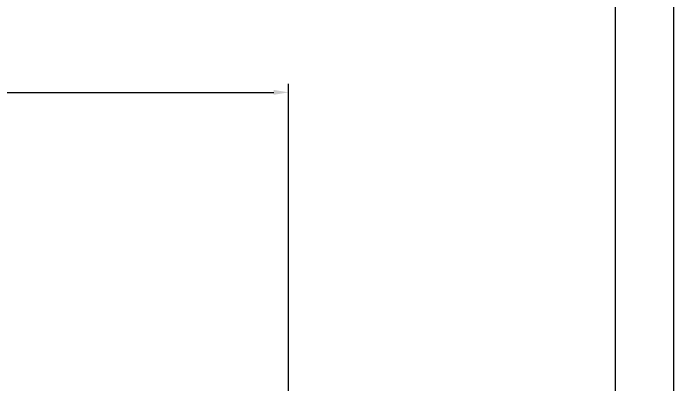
# Model space of a CAD drawing. Extents: x -4603 to -4009, y -5642 to -5222.
# Drawn here: x -4166.8 to -4009.2, y -5399.5 to -5310.8 of the extents above; entities that cross this region are included whole.
import ezdxf

# ---------------------------------------------------------------- set-up
doc = ezdxf.new("R2010")
doc.units = 0
doc.header["$LTSCALE"] = 7
doc.layers.get('0').update_dxf_attribs({"color": 2, "linetype": 'CONTINUOUS'})
doc.layers.get('Defpoints').update_dxf_attribs({"linetype": 'CONTINUOUS'})
doc.layers.add('DWG', color=7, linetype='CONTINUOUS')
doc.layers.add('TXT', color=4, linetype='CONTINUOUS')
doc.styles.add('DD', font='romans', dxfattribs={"bigfont": 'GHS.shx'})
doc.dimstyles.new('DWJ', dxfattribs={"dimscale": 0, "dimtxt": 3.5, "dimasz": 3.5, "dimexe": 2, "dimexo": 1, "dimgap": 1, "dimtad": 1, "dimdec": 4, "dimdsep": 46, "dimtxsty": 'DD', "dimcen": 3, "dimclrd": 2, "dimclre": 2, "dimclrt": 2, "dimadec": 3, "dimazin": 2, "dimtfac": 1, "dimtdec": 4, "dimtmove": 0, "dimatfit": 3, "dimfxl": 1, "dimtvp": 1, "dimtolj": 1, "dimtzin": 0, "dimlwd": -1, "dimlwe": -1, "dimarcsym": 0})

# ---------------------------------------------------------------- blocks, each defined once
blk = doc.blocks.new('*D6')
at = {"layer": 'Defpoints', "color": 0, "transparency": 16777216}
for p in [(-4101.14, -5329.65), (-4280.98, -5429.79), (-4101.14, -5429.9)]:
    blk.add_point(p, dxfattribs=at)
at = {"layer": 'DWG', "color": 2, "transparency": 16777216}
for p, q in [((-4280.98, -5428.79), (-4280.98, -5327.65)), ((-4101.14, -5428.9), (-4101.14, -5327.65)), ((-4277.48, -5329.65), (-4104.64, -5329.65))]:
    blk.add_line(p, q, dxfattribs=at)
for points in [[(-4277.48, -5329.07), (-4277.48, -5330.24), (-4280.98, -5329.65)], [(-4104.64, -5329.07), (-4104.64, -5330.24), (-4101.14, -5329.65)]]:
    blk.add_solid(points, dxfattribs=at)
at = {"layer": 'DWG', "color": 2, "transparency": 16777216, "insert": (-4191.06, -5326.9), "char_height": 3.5, "attachment_point": 5, "style": 'DD'}
blk.add_mtext('\\A1;179.8', dxfattribs=at)

msp = doc.modelspace()

# ---------------------------------------------------------------- linework, layer by layer
at = {"linetype": 'Continuous'}
msp.add_lwpolyline([(-4603.17648, -5642.05463), (-4009.17648, -5642.05463), (-4009.17648, -5222.05463), (-4603.17648, -5222.05463)], close=True, dxfattribs=at)
at = {"layer": 'TXT', "color": 4}
msp.add_line((-4023.17648, -5241.05463), (-4023.17648, -5631.05463), dxfattribs=at)

# ---------------------------------------------------------------- dimensions: what is measured, and where the dimension line sits
at = {"layer": 'DWG'}
dim = msp.add_linear_dim(base=(-4101.13995, -5329.65406), p1=(-4280.97835, -5429.79097), p2=(-4101.13995, -5429.89637), text='179.8', dimstyle='DWJ', override={"dimscale": 1}, dxfattribs=at)
dim.commit()
dim.dimension.update_dxf_attribs({"geometry": '*D6', "text_midpoint": (-4191.05915, -5326.90406)})

doc.saveas('drawing.dxf')
